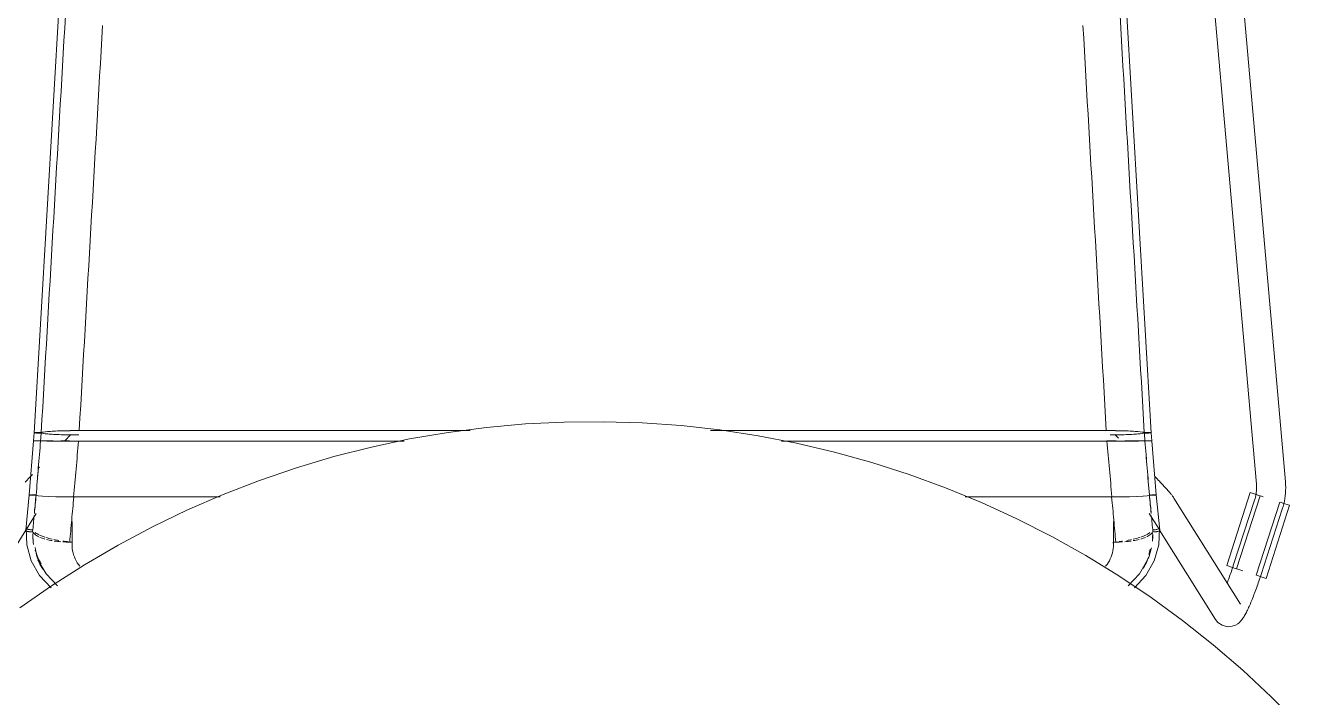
# Model space of a CAD drawing. Header units: millimetres. Extents: x 155927 to 326028, y -36033 to 97293.
# Drawn here: x 212244 to 212767, y 12592 to 12868 of the extents above; entities that cross this region are included whole.
import ezdxf

# ---------------------------------------------------------------- set-up
doc = ezdxf.new("R2010")
doc.units = ezdxf.units.MM
doc.header["$MEASUREMENT"] = 0
doc.layers.add('I-FURN', color=8, linetype='CONTINUOUS', lineweight=9)

msp = doc.modelspace()

# ---------------------------------------------------------------- linework, layer by layer
at = {"layer": 'I-FURN'}
for p, q in [((212761.83, 12680.44), (212722.88, 13123.77)), ((212712.58, 13103.89), (212749.88, 12679.39)), ((212247.88, 12700.57), (212267.16, 13032.48)), ((212706.68, 12700.57), (212687.4, 13032.48)), ((212449.62, 12704.2), (212433.69, 12702.77)), ((212465.6, 12704.99), (212449.62, 12704.2)), ((212481.6, 12705.13), (212465.6, 12704.99)), ((212497.59, 12704.64), (212481.6, 12705.13)), ((212513.55, 12703.51), (212497.59, 12704.64)), ((212529.45, 12701.74), (212513.55, 12703.51)), ((212247.87, 12700.57), (212247.6, 12697.21)), ((212247.94, 12700.6), (212247.88, 12700.57)), ((212247.88, 12700.57), (212247.94, 12700.54)), ((212248.13, 12700.62), (212247.94, 12700.6)), ((212247.94, 12700.54), (212248.13, 12700.51)), ((212248.42, 12700.64), (212248.13, 12700.62)), ((212248.13, 12700.51), (212248.43, 12700.49)), ((212248.8, 12700.66), (212248.42, 12700.64)), ((212248.43, 12700.49), (212248.81, 12700.47)), ((212249.25, 12700.67), (212248.8, 12700.66)), ((212248.81, 12700.47), (212249.26, 12700.46)), ((212249.74, 12700.68), (212249.25, 12700.67)), ((212249.26, 12700.46), (212249.75, 12700.46)), ((212250.24, 12700.68), (212249.74, 12700.68)), ((212249.75, 12700.46), (212250.25, 12700.46)), ((212250.71, 12700.67), (212250.24, 12700.68)), ((212250.25, 12700.46), (212250.72, 12700.47)), ((212251.6, 12700.88), (212250.71, 12700.67)), ((212250.72, 12700.47), (212251.62, 12700.26)), ((212253.35, 12701.07), (212251.6, 12700.88)), ((212251.62, 12700.26), (212253.37, 12700.07)), ((212255.85, 12701.23), (212253.35, 12701.07)), ((212253.37, 12700.07), (212255.87, 12699.9)), ((212258.98, 12701.36), (212255.85, 12701.23)), ((212255.87, 12699.9), (212258.99, 12699.78)), ((212262.54, 12701.43), (212258.98, 12701.36)), ((212258.99, 12699.78), (212262.54, 12699.7)), ((212262.84, 12699.82), (212260.27, 12697.15)), ((212266.33, 12701.46), (212262.54, 12701.43)), ((212262.54, 12699.7), (212266.22, 12699.67)), ((212426.9, 12701.46), (212266.33, 12701.46)), ((212266.33, 12701.46), (212426.9, 12701.46)), ((212402.05, 12698.02), (212386.4, 12694.7)), ((212417.82, 12700.71), (212402.05, 12698.02)), ((212433.69, 12702.77), (212417.82, 12700.71)), ((212688.23, 12701.46), (212525.63, 12701.46)), ((212525.63, 12701.46), (212688.23, 12701.46)), ((212545.27, 12699.34), (212529.45, 12701.74)), ((212560.98, 12696.3), (212545.27, 12699.34)), ((212692.02, 12701.43), (212688.23, 12701.46)), ((212689.77, 12699.68), (212692.02, 12699.7)), ((212693.19, 12698.29), (212691.72, 12699.82)), ((212695.58, 12701.36), (212692.02, 12701.43)), ((212692.02, 12699.7), (212695.57, 12699.78)), ((212695.57, 12699.78), (212698.69, 12699.9)), ((212698.71, 12701.23), (212695.58, 12701.36)), ((212698.69, 12699.9), (212701.19, 12700.07)), ((212701.21, 12701.07), (212698.71, 12701.23)), ((212701.19, 12700.07), (212702.94, 12700.26)), ((212702.96, 12700.88), (212701.21, 12701.07)), ((212702.94, 12700.26), (212703.84, 12700.47)), ((212703.85, 12700.67), (212702.96, 12700.88)), ((212703.84, 12700.47), (212704.31, 12700.46)), ((212704.32, 12700.68), (212703.85, 12700.67)), ((212704.31, 12700.46), (212704.81, 12700.46)), ((212704.82, 12700.68), (212704.32, 12700.68)), ((212704.81, 12700.46), (212705.3, 12700.46)), ((212705.31, 12700.67), (212704.82, 12700.68)), ((212705.3, 12700.46), (212705.75, 12700.47)), ((212705.76, 12700.66), (212705.31, 12700.67)), ((212705.75, 12700.47), (212706.13, 12700.49)), ((212706.14, 12700.64), (212705.76, 12700.66)), ((212706.13, 12700.49), (212706.43, 12700.51)), ((212706.43, 12700.62), (212706.14, 12700.64)), ((212706.62, 12700.6), (212706.43, 12700.62)), ((212706.43, 12700.51), (212706.62, 12700.54)), ((212706.68, 12700.57), (212706.62, 12700.6)), ((212706.62, 12700.54), (212706.68, 12700.57)), ((212706.69, 12700.57), (212706.96, 12697.21)), ((212245.78, 12675.01), (212247.6, 12697.21)), ((212247.67, 12697.21), (212247.6, 12697.21)), ((212247.6, 12697.21), (212247.67, 12697.21)), ((212247.67, 12697.21), (212247.6, 12697.21)), ((212247.6, 12697.21), (212247.67, 12697.21)), ((212247.86, 12697.2), (212247.67, 12697.21)), ((212247.67, 12697.21), (212247.86, 12697.21)), ((212247.86, 12697.21), (212247.67, 12697.21)), ((212247.67, 12697.21), (212247.85, 12697.2)), ((212247.85, 12697.2), (212248.15, 12697.2)), ((212247.86, 12697.21), (212248.15, 12697.21)), ((212248.15, 12697.21), (212247.86, 12697.21)), ((212248.15, 12697.2), (212247.86, 12697.2)), ((212248.15, 12697.21), (212248.54, 12697.22)), ((212248.53, 12697.22), (212248.15, 12697.21)), ((212248.53, 12697.2), (212248.15, 12697.2)), ((212248.15, 12697.2), (212248.53, 12697.2)), ((212248.99, 12697.22), (212248.53, 12697.22)), ((212248.98, 12697.2), (212248.53, 12697.2)), ((212248.53, 12697.2), (212248.98, 12697.2)), ((212248.54, 12697.22), (212248.99, 12697.22)), ((212249.47, 12697.2), (212248.98, 12697.2)), ((212248.98, 12697.2), (212249.47, 12697.2)), ((212248.99, 12697.22), (212249.48, 12697.22)), ((212249.48, 12697.22), (212248.99, 12697.22)), ((212249.97, 12697.2), (212249.47, 12697.2)), ((212249.47, 12697.2), (212249.97, 12697.2)), ((212249.48, 12697.22), (212249.98, 12697.22)), ((212249.97, 12697.22), (212249.48, 12697.22)), ((212250.44, 12697.22), (212249.97, 12697.22)), ((212250.44, 12697.2), (212249.97, 12697.2)), ((212249.97, 12697.2), (212250.44, 12697.2)), ((212249.98, 12697.22), (212250.45, 12697.22)), ((212251.33, 12697.19), (212250.44, 12697.2)), ((212250.44, 12697.2), (212251.32, 12697.19)), ((212251.32, 12697.19), (212253.07, 12697.17)), ((212253.07, 12697.17), (212251.33, 12697.19)), ((212251.34, 12697.23), (212253.1, 12697.24)), ((212253.09, 12697.24), (212251.34, 12697.23)), ((212253.07, 12697.17), (212255.58, 12697.16)), ((212255.57, 12697.16), (212253.08, 12697.17)), ((212255.59, 12697.26), (212253.09, 12697.24)), ((212253.1, 12697.24), (212255.59, 12697.26)), ((212258.71, 12697.15), (212255.58, 12697.16)), ((212255.58, 12697.16), (212258.71, 12697.15)), ((212262.27, 12697.27), (212258.71, 12697.26)), ((212262.28, 12697.15), (212258.71, 12697.15)), ((212258.71, 12697.15), (212262.28, 12697.15)), ((212258.72, 12697.26), (212262.27, 12697.27)), ((212266.06, 12697.15), (212262.28, 12697.15)), ((212262.28, 12697.15), (212266.06, 12697.15)), ((212399.8, 12697.15), (212266.06, 12697.15)), ((212266.06, 12697.15), (212399.8, 12697.15)), ((212386.4, 12694.7), (212370.89, 12690.75)), ((212688.5, 12697.15), (212554.86, 12697.15)), ((212554.86, 12697.15), (212688.5, 12697.15)), ((212576.55, 12692.64), (212560.98, 12696.3)), ((212591.97, 12688.36), (212576.55, 12692.64)), ((212692.28, 12697.15), (212688.5, 12697.15)), ((212688.5, 12697.15), (212692.28, 12697.15)), ((212688.51, 12697.27), (212692.29, 12697.27)), ((212692.29, 12697.27), (212688.51, 12697.27)), ((212695.85, 12697.15), (212692.28, 12697.15)), ((212692.28, 12697.15), (212695.85, 12697.15)), ((212695.84, 12697.26), (212698.97, 12697.26)), ((212698.97, 12697.26), (212695.85, 12697.26)), ((212698.98, 12697.16), (212695.85, 12697.15)), ((212695.85, 12697.15), (212698.98, 12697.16)), ((212698.97, 12697.26), (212701.46, 12697.24)), ((212701.47, 12697.24), (212698.97, 12697.26)), ((212698.98, 12697.16), (212701.49, 12697.17)), ((212701.48, 12697.17), (212698.99, 12697.16)), ((212701.46, 12697.24), (212703.22, 12697.23)), ((212703.22, 12697.23), (212701.47, 12697.24)), ((212703.23, 12697.19), (212701.49, 12697.17)), ((212701.49, 12697.17), (212703.24, 12697.19)), ((212704.12, 12697.2), (212703.23, 12697.19)), ((212703.24, 12697.19), (212704.12, 12697.2)), ((212704.11, 12697.22), (212704.58, 12697.22)), ((212704.59, 12697.22), (212704.12, 12697.22)), ((212704.59, 12697.2), (212704.12, 12697.2)), ((212704.12, 12697.2), (212704.59, 12697.2)), ((212704.58, 12697.22), (212705.08, 12697.22)), ((212705.08, 12697.22), (212704.59, 12697.22)), ((212705.09, 12697.2), (212704.59, 12697.2)), ((212704.59, 12697.2), (212705.09, 12697.2)), ((212705.08, 12697.22), (212705.57, 12697.22)), ((212705.57, 12697.22), (212705.08, 12697.22)), ((212705.58, 12697.2), (212705.09, 12697.2)), ((212705.09, 12697.2), (212705.58, 12697.2)), ((212705.57, 12697.22), (212706.02, 12697.22)), ((212706.03, 12697.22), (212705.57, 12697.22)), ((212706.03, 12697.2), (212705.58, 12697.2)), ((212705.58, 12697.2), (212706.03, 12697.2)), ((212706.02, 12697.22), (212706.41, 12697.21)), ((212706.41, 12697.21), (212706.03, 12697.22)), ((212706.41, 12697.2), (212706.03, 12697.2)), ((212706.03, 12697.2), (212706.41, 12697.2)), ((212706.7, 12697.2), (212706.41, 12697.2)), ((212706.41, 12697.2), (212706.71, 12697.2)), ((212706.89, 12697.21), (212706.96, 12697.21)), ((212706.96, 12697.21), (212706.89, 12697.21)), ((212706.89, 12697.21), (212706.96, 12697.21)), ((212706.96, 12697.21), (212706.89, 12697.21)), ((212708.78, 12675.01), (212706.96, 12697.21)), ((212370.89, 12690.75), (212355.56, 12686.19)), ((212607.2, 12683.47), (212591.97, 12688.36)), ((212245.8, 12682.05), (212246.24, 12682.52)), ((212246.24, 12682.52), (212246.69, 12683)), ((212246.69, 12683), (212247.15, 12683.48)), ((212249.5, 12685.97), (212249.99, 12686.47)), ((212355.56, 12686.19), (212340.42, 12681.02)), ((212622.22, 12677.97), (212607.2, 12683.47)), ((212708.76, 12682.05), (212708.32, 12682.52)), ((212244.13, 12680.25), (212244.53, 12680.69)), ((212244.53, 12680.69), (212244.95, 12681.13)), ((212244.95, 12681.13), (212245.37, 12681.59)), ((212245.37, 12681.59), (212245.8, 12682.05)), ((212340.42, 12681.02), (212325.5, 12675.24)), ((212637.02, 12671.88), (212622.22, 12677.97)), ((212709.19, 12681.59), (212708.76, 12682.05)), ((212709.61, 12681.13), (212709.19, 12681.59)), ((212710.03, 12680.69), (212709.61, 12681.13)), ((212710.43, 12680.25), (212710.03, 12680.69)), ((212710.82, 12679.83), (212710.43, 12680.25)), ((212711.2, 12679.41), (212710.82, 12679.83)), ((212711.57, 12679.01), (212711.2, 12679.41)), ((212711.93, 12678.62), (212711.57, 12679.01)), ((212712.27, 12678.24), (212711.93, 12678.62)), ((212712.6, 12677.88), (212712.27, 12678.24)), ((212712.91, 12677.53), (212712.6, 12677.88)), ((212713.22, 12677.19), (212712.91, 12677.53)), ((212713.5, 12676.87), (212713.22, 12677.19)), ((212749.88, 12679.39), (212749.92, 12678.73)), ((212749.93, 12677.41), (212749.9, 12676.75)), ((212749.92, 12678.73), (212749.94, 12678.07)), ((212749.94, 12678.07), (212749.93, 12677.41)), ((212761.84, 12680.39), (212761.83, 12680.44)), ((212761.91, 12679.25), (212761.84, 12680.39)), ((212761.86, 12675.83), (212761.92, 12676.97)), ((212761.94, 12678.11), (212761.91, 12679.25)), ((212761.92, 12676.97), (212761.94, 12678.11)), ((212244.35, 12660.52), (212245.77, 12675.01)), ((212245.84, 12675.03), (212245.77, 12675.01)), ((212245.77, 12675.01), (212245.84, 12674.98)), ((212245.78, 12675.01), (212245.84, 12675.03)), ((212245.84, 12674.98), (212245.78, 12675.01)), ((212246.02, 12675.06), (212245.84, 12675.03)), ((212245.84, 12675.03), (212246.03, 12675.06)), ((212245.84, 12674.98), (212246.03, 12674.96)), ((212246.32, 12675.08), (212246.02, 12675.06)), ((212246.03, 12675.06), (212246.32, 12675.08)), ((212246.03, 12674.96), (212246.33, 12674.94)), ((212246.33, 12674.94), (212246.03, 12674.96)), ((212246.33, 12674.94), (212246.71, 12674.92)), ((212246.71, 12674.92), (212246.33, 12674.94)), ((212247.15, 12675.11), (212246.7, 12675.1)), ((212246.7, 12675.1), (212247.15, 12675.11)), ((212246.71, 12674.92), (212247.16, 12674.91)), ((212247.17, 12674.91), (212246.71, 12674.92)), ((212247.64, 12675.11), (212247.15, 12675.11)), ((212247.15, 12675.11), (212247.64, 12675.11)), ((212247.16, 12674.91), (212247.65, 12674.9)), ((212247.66, 12674.9), (212247.17, 12674.91)), ((212248.14, 12675.11), (212247.64, 12675.11)), ((212247.64, 12675.11), (212248.14, 12675.11)), ((212247.65, 12674.9), (212248.15, 12674.91)), ((212248.16, 12674.91), (212247.66, 12674.9)), ((212248.61, 12675.1), (212248.14, 12675.11)), ((212248.14, 12675.11), (212248.61, 12675.1)), ((212248.15, 12674.91), (212248.62, 12674.92)), ((212248.63, 12674.92), (212248.16, 12674.91)), ((212248.62, 12674.92), (212249.51, 12674.72)), ((212249.51, 12674.72), (212248.63, 12674.92)), ((212251.23, 12674.55), (212249.51, 12674.72)), ((212249.51, 12674.72), (212251.25, 12674.54)), ((212253.69, 12674.39), (212251.25, 12674.54)), ((212251.25, 12674.54), (212253.73, 12674.39)), ((212256.76, 12674.28), (212253.72, 12674.39)), ((212253.73, 12674.39), (212256.83, 12674.28)), ((212260.27, 12674.21), (212256.82, 12674.28)), ((212256.83, 12674.28), (212260.26, 12674.21)), ((212260.36, 12674.2), (212264.12, 12674.18)), ((212264, 12674.18), (212260.36, 12674.2)), ((212264.12, 12674.18), (212324.24, 12674.18)), ((212324.24, 12674.18), (212264.12, 12674.18)), ((212325.5, 12675.24), (212310.82, 12668.88)), ((212630.32, 12674.18), (212690.44, 12674.18)), ((212690.44, 12674.18), (212630.32, 12674.18)), ((212651.55, 12665.2), (212637.02, 12671.88)), ((212690.44, 12674.18), (212694.2, 12674.2)), ((212694.2, 12674.2), (212690.56, 12674.18)), ((212697.74, 12674.28), (212694.29, 12674.21)), ((212694.3, 12674.21), (212697.73, 12674.28)), ((212697.73, 12674.28), (212700.83, 12674.39)), ((212700.84, 12674.39), (212697.8, 12674.28)), ((212700.83, 12674.39), (212703.31, 12674.54)), ((212703.31, 12674.54), (212700.87, 12674.39)), ((212703.31, 12674.54), (212705.05, 12674.72)), ((212705.05, 12674.72), (212703.33, 12674.55)), ((212705.93, 12674.92), (212705.05, 12674.72)), ((212705.05, 12674.72), (212705.94, 12674.92)), ((212706.4, 12674.91), (212705.93, 12674.92)), ((212705.94, 12674.92), (212706.41, 12674.91)), ((212706.42, 12675.11), (212705.95, 12675.1)), ((212705.95, 12675.1), (212706.42, 12675.11)), ((212706.9, 12674.9), (212706.4, 12674.91)), ((212706.41, 12674.91), (212706.91, 12674.9)), ((212707.39, 12674.91), (212706.9, 12674.9)), ((212706.91, 12674.9), (212707.4, 12674.91)), ((212707.41, 12675.11), (212706.92, 12675.11)), ((212706.92, 12675.11), (212707.41, 12675.11)), ((212707.85, 12674.92), (212707.39, 12674.91)), ((212707.4, 12674.91), (212707.85, 12674.92)), ((212707.86, 12675.1), (212707.41, 12675.11)), ((212707.41, 12675.11), (212707.86, 12675.1)), ((212707.85, 12674.92), (212708.23, 12674.94)), ((212708.23, 12674.94), (212707.85, 12674.92)), ((212708.24, 12675.08), (212707.86, 12675.1)), ((212707.86, 12675.1), (212708.24, 12675.08)), ((212708.23, 12674.94), (212708.53, 12674.96)), ((212708.53, 12674.96), (212708.23, 12674.94)), ((212708.54, 12675.06), (212708.24, 12675.08)), ((212708.24, 12675.08), (212708.53, 12675.06)), ((212708.53, 12675.06), (212708.72, 12675.03)), ((212708.53, 12674.96), (212708.72, 12674.98)), ((212708.72, 12675.03), (212708.54, 12675.06)), ((212708.79, 12675.01), (212708.72, 12675.03)), ((212708.72, 12675.03), (212708.78, 12675.01)), ((212708.78, 12675.01), (212708.72, 12674.98)), ((212708.72, 12674.98), (212708.79, 12675.01)), ((212710.21, 12660.52), (212708.79, 12675.01)), ((212713.78, 12676.56), (212713.5, 12676.87)), ((212714.03, 12676.27), (212713.78, 12676.56)), ((212714.28, 12675.99), (212714.03, 12676.27)), ((212714.51, 12675.72), (212714.28, 12675.99)), ((212714.72, 12675.47), (212714.51, 12675.72)), ((212714.92, 12675.23), (212714.72, 12675.47)), ((212715.11, 12675), (212714.92, 12675.23)), ((212715.29, 12674.77), (212715.11, 12675)), ((212715.47, 12674.55), (212715.29, 12674.77)), ((212715.64, 12674.32), (212715.47, 12674.55)), ((212715.82, 12674.07), (212715.64, 12674.32)), ((212716.04, 12673.74), (212715.82, 12674.07)), ((212743.34, 12630.16), (212716.04, 12673.74)), ((212747.39, 12675.98), (212737.7, 12645.97)), ((212749.13, 12672.83), (212740.42, 12646.02)), ((212741.74, 12644.66), (212751.43, 12674.67)), ((212747.39, 12675.98), (212749.34, 12675.35)), ((212749.14, 12672.86), (212749.13, 12672.83)), ((212749.33, 12673.49), (212749.14, 12672.86)), ((212749.5, 12674.13), (212749.33, 12673.49)), ((212749.34, 12675.35), (212751.31, 12674.71)), ((212749.64, 12674.78), (212749.5, 12674.13)), ((212749.75, 12675.43), (212749.64, 12674.78)), ((212749.84, 12676.09), (212749.75, 12675.43)), ((212759.5, 12672.07), (212749.81, 12642.06)), ((212749.9, 12676.75), (212749.84, 12676.09)), ((212751.53, 12674.64), (212752.69, 12674.26)), ((212759.62, 12672.03), (212761.59, 12671.39)), ((212761.16, 12671.32), (212761.4, 12672.44)), ((212761.4, 12672.44), (212761.6, 12673.56)), ((212761.6, 12673.56), (212761.76, 12674.69)), ((212761.76, 12674.69), (212761.86, 12675.83)), ((212244.65, 12660.92), (212248.69, 12667.37)), ((212310.82, 12668.88), (212296.41, 12661.93)), ((212705.87, 12667.37), (212709.91, 12660.92)), ((212751.83, 12642.31), (212760.54, 12669.12)), ((212763.54, 12670.76), (212753.86, 12640.75)), ((212760.54, 12669.12), (212760.87, 12670.21)), ((212760.87, 12670.21), (212761.16, 12671.32)), ((212761.59, 12671.39), (212763.54, 12670.76)), ((212244.47, 12661.41), (212244.76, 12654.5)), ((212263.41, 12664.14), (212263.41, 12654.38)), ((212296.41, 12661.93), (212282.29, 12654.41)), ((212665.81, 12657.94), (212651.55, 12665.2)), ((212691.15, 12654.38), (212691.15, 12664.14)), ((212710.09, 12661.41), (212709.8, 12654.5)), ((212221.39, 12623.79), (212244.42, 12660.55)), ((212679.77, 12650.12), (212665.81, 12657.94)), ((212710.14, 12660.55), (212733.17, 12623.79)), ((212244.76, 12654.5), (212246.63, 12647.98)), ((212263.47, 12655.63), (212262.42, 12655.63)), ((212282.29, 12654.41), (212268.48, 12646.33)), ((212692.14, 12655.63), (212691.09, 12655.63)), ((212709.8, 12654.5), (212707.93, 12647.98)), ((212246.63, 12647.98), (212250.02, 12641.97)), ((212249.34, 12648.38), (212252.71, 12642.55)), ((212268.48, 12646.33), (212255, 12637.71)), ((212693.4, 12641.75), (212679.77, 12650.12)), ((212705.22, 12648.38), (212701.85, 12642.55)), ((212707.93, 12647.98), (212704.54, 12641.97)), ((212739.65, 12645.34), (212737.7, 12645.97)), ((212740.08, 12645), (212740.31, 12645.69)), ((212740.31, 12645.69), (212740.42, 12646.02)), ((212250.02, 12641.97), (212254.77, 12636.82)), ((212252.71, 12642.55), (212257.39, 12637.64)), ((212706.69, 12632.83), (212693.4, 12641.75)), ((212701.85, 12642.55), (212697.17, 12637.64)), ((212704.54, 12641.97), (212699.79, 12636.82)), ((212738.21, 12639.66), (212738.45, 12640.3)), ((212738.45, 12640.3), (212738.68, 12640.95)), ((212738.68, 12640.95), (212738.92, 12641.6)), ((212738.92, 12641.6), (212739.15, 12642.27)), ((212739.15, 12642.27), (212739.39, 12642.94)), ((212739.39, 12642.94), (212739.62, 12643.62)), ((212739.62, 12643.62), (212739.85, 12644.31)), ((212741.62, 12644.7), (212739.65, 12645.34)), ((212739.85, 12644.31), (212740.08, 12645)), ((212741.84, 12644.63), (212744.32, 12643.83)), ((212751.9, 12641.38), (212749.93, 12642.02)), ((212750.94, 12639.64), (212751.19, 12640.38)), ((212751.19, 12640.38), (212751.44, 12641.11)), ((212751.44, 12641.11), (212751.68, 12641.85)), ((212751.68, 12641.85), (212751.83, 12642.31)), ((212753.86, 12640.75), (212751.9, 12641.38)), ((212255, 12637.71), (212241.88, 12628.56)), ((212737.98, 12639.04), (212738.21, 12639.66)), ((212749.17, 12634.71), (212749.42, 12635.38)), ((212749.42, 12635.38), (212749.68, 12636.07)), ((212749.68, 12636.07), (212749.93, 12636.77)), ((212749.93, 12636.77), (212750.19, 12637.48)), ((212750.19, 12637.48), (212750.44, 12638.19)), ((212750.44, 12638.19), (212750.69, 12638.92)), ((212750.69, 12638.92), (212750.94, 12639.64)), ((212719.61, 12623.4), (212706.69, 12632.83)), ((212747.17, 12629.77), (212747.42, 12630.34)), ((212747.42, 12630.34), (212747.66, 12630.92)), ((212747.66, 12630.92), (212747.91, 12631.51)), ((212747.91, 12631.51), (212748.16, 12632.12)), ((212748.16, 12632.12), (212748.41, 12632.75)), ((212748.41, 12632.75), (212748.66, 12633.39)), ((212748.66, 12633.39), (212748.91, 12634.04)), ((212748.91, 12634.04), (212749.17, 12634.71)), ((212744.35, 12624.32), (212744.6, 12624.7)), ((212744.6, 12624.7), (212744.84, 12625.1)), ((212744.84, 12625.1), (212745.08, 12625.5)), ((212745.08, 12625.5), (212745.31, 12625.91)), ((212745.31, 12625.91), (212745.54, 12626.33)), ((212745.54, 12626.33), (212745.77, 12626.77)), ((212745.77, 12626.77), (212746, 12627.23)), ((212746, 12627.23), (212746.23, 12627.7)), ((212746.23, 12627.7), (212746.46, 12628.19)), ((212746.46, 12628.19), (212746.7, 12628.7)), ((212746.7, 12628.7), (212746.93, 12629.23)), ((212746.93, 12629.23), (212747.17, 12629.77)), ((212732.14, 12613.45), (212719.61, 12623.4)), ((212734.07, 12622.66), (212733.17, 12623.79)), ((212734.07, 12622.66), (212735.8, 12621.44)), ((212735.8, 12621.44), (212738.03, 12620.85)), ((212738.03, 12620.85), (212740, 12621.03)), ((212740, 12621.03), (212741.38, 12621.55)), ((212741.38, 12621.55), (212742.29, 12622.11)), ((212742.29, 12622.11), (212742.92, 12622.63)), ((212742.92, 12622.63), (212743.39, 12623.1)), ((212743.39, 12623.1), (212743.76, 12623.52)), ((212743.76, 12623.52), (212744.07, 12623.93)), ((212744.07, 12623.93), (212744.35, 12624.32)), ((212744.27, 12603.01), (212732.14, 12613.45)), ((212755.96, 12592.1), (212744.27, 12603.01)), ((212767.21, 12580.73), (212755.96, 12592.1))]:
    msp.add_line(p, q, dxfattribs=at)
for points in [[(212270.03, 13032.67), (212266.81, 12977.43), (212260.37, 12866.83), (212253.93, 12756.07), (212250.71, 12700.67)], [(212684.53, 13032.67), (212687.75, 12977.43), (212694.19, 12866.83), (212700.63, 12756.07), (212703.85, 12700.67)], [(212266.33, 12701.46), (212269.52, 12756.99), (212272.72, 12812.52), (212275.92, 12867.95)], [(212678.65, 12867.95), (212681.84, 12812.49), (212685.04, 12756.99), (212688.23, 12701.46)], [(212250.72, 12700.47), (212250.12, 12700.45), (212248.61, 12700.45), (212247.87, 12700.53), (212247.87, 12700.57)], [(212250.44, 12697.2), (212250.48, 12697.78), (212250.57, 12698.93), (212250.66, 12700.09), (212250.71, 12700.67)], [(212250.45, 12697.22), (212250.49, 12697.76), (212250.58, 12698.84), (212250.67, 12699.93), (212250.72, 12700.47)], [(212704.11, 12697.22), (212704.07, 12697.76), (212703.98, 12698.84), (212703.89, 12699.93), (212703.84, 12700.47)], [(212704.12, 12697.2), (212704.08, 12697.78), (212703.99, 12698.93), (212703.9, 12700.09), (212703.85, 12700.67)], [(212250.44, 12697.2), (212250.14, 12693.48), (212249.53, 12686.05), (212248.93, 12678.62), (212248.63, 12674.92)], [(212265.03, 12685.65), (212265.38, 12689.48), (212265.72, 12693.31), (212266.06, 12697.15)], [(212688.5, 12697.15), (212688.84, 12693.31), (212689.18, 12689.48), (212689.53, 12685.65)], [(212704.12, 12697.2), (212704.42, 12693.48), (212705.03, 12686.05), (212705.63, 12678.62), (212705.93, 12674.92)], [(212704.64, 12690.89), (212704.67, 12690.48), (212704.71, 12690.07), (212704.74, 12689.66)], [(212264, 12674.18), (212264.35, 12678), (212264.69, 12681.82), (212265.03, 12685.65)], [(212689.53, 12685.65), (212689.87, 12681.82), (212690.21, 12678), (212690.56, 12674.18)], [(212705.04, 12686.05), (212705.34, 12682.4), (212705.65, 12678.75), (212705.95, 12675.1)], [(212247.9, 12667.38), (212248.14, 12669.87), (212248.38, 12672.39), (212248.62, 12674.92)], [(212247.9, 12668.02), (212248.13, 12670.3), (212248.36, 12672.6), (212248.59, 12674.91)], [(212262.42, 12655.63), (212262.68, 12658.65), (212263.22, 12664.79), (212263.81, 12671.04), (212264.12, 12674.18)], [(212692.14, 12655.63), (212691.88, 12658.65), (212691.34, 12664.79), (212690.75, 12671.04), (212690.44, 12674.18)], [(212706.66, 12667.38), (212706.42, 12669.87), (212706.18, 12672.39), (212705.94, 12674.92)], [(212706.66, 12668.02), (212706.42, 12670.36), (212706.19, 12672.73), (212705.95, 12675.1)], [(212247.19, 12659.96), (212247.4, 12662.12), (212247.61, 12664.31), (212247.82, 12666.51)], [(212707.37, 12659.96), (212707.16, 12662.12), (212706.95, 12664.31), (212706.74, 12666.51)], [(212244.53, 12661.26), (212244.57, 12661.22), (212244.7, 12661.13), (212244.99, 12660.99), (212245.38, 12660.88), (212245.84, 12660.78), (212246.33, 12660.72), (212246.83, 12660.68), (212247.14, 12660.69), (212247.29, 12660.69)], [(212249.74, 12657.79), (212249.04, 12658.12), (212247.9, 12658.82), (212247.33, 12659.57), (212247.19, 12659.96)], [(212247.23, 12659.13), (212247.24, 12658.23), (212247.3, 12657.33), (212247.41, 12656.44)], [(212247.53, 12654.68), (212247.34, 12655.91), (212247.3, 12657.17), (212247.3, 12658.43)], [(212248.2, 12659.61), (212248.61, 12659.28), (212249.13, 12658.96), (212249.77, 12658.65)], [(212250.02, 12658.53), (212250.65, 12658.24), (212251.4, 12657.96), (212252.22, 12657.7)], [(212252.17, 12656.91), (212251.44, 12657.11), (212250.8, 12657.35), (212250.2, 12657.59)], [(212252.64, 12657.54), (212253.44, 12657.29), (212254.32, 12657.06), (212255.24, 12656.84)], [(212255.22, 12656.23), (212254.38, 12656.37), (212253.57, 12656.54), (212252.83, 12656.72)], [(212255.9, 12656.69), (212256.54, 12656.55), (212257.21, 12656.41), (212257.89, 12656.29)], [(212258.71, 12655.79), (212257.81, 12655.87), (212256.92, 12655.97), (212256.07, 12656.09)], [(212259.58, 12656.04), (212260.37, 12655.93), (212261.16, 12655.85), (212261.96, 12655.77)], [(212693.55, 12655.86), (212694.03, 12655.92), (212694.5, 12655.98), (212694.96, 12656.04)], [(212698.49, 12656.09), (212697.64, 12655.97), (212696.77, 12655.85), (212695.86, 12655.79)], [(212696.67, 12656.31), (212697.35, 12656.42), (212698, 12656.55), (212698.66, 12656.69)], [(212699.33, 12656.84), (212700.25, 12657.06), (212701.19, 12657.29), (212702.04, 12657.53)], [(212701.72, 12656.73), (212700.98, 12656.54), (212700.18, 12656.38), (212699.34, 12656.23)], [(212702.37, 12657.69), (212703.18, 12657.95), (212703.99, 12658.24), (212704.54, 12658.53)], [(212704.37, 12657.59), (212703.79, 12657.35), (212703.13, 12657.11), (212702.39, 12656.91)], [(212704.79, 12658.65), (212705.43, 12658.96), (212705.82, 12659.28), (212706.15, 12659.6)], [(212707.37, 12659.96), (212707.23, 12659.57), (212706.66, 12658.82), (212705.52, 12658.12), (212704.83, 12657.79)], [(212707.34, 12658.43), (212707.33, 12657.6), (212707.29, 12656.78), (212707.21, 12655.96)], [(212707.23, 12657.18), (212707.29, 12657.83), (212707.3, 12658.48), (212707.29, 12659.13)], [(212262.42, 12655.63), (212261.47, 12655.63), (212260.55, 12655.67), (212259.64, 12655.72)], [(212263.42, 12654.11), (212263.41, 12654.61), (212263.42, 12655.12), (212263.47, 12655.63)], [(212691.09, 12655.63), (212691.14, 12655.12), (212691.16, 12654.61), (212691.15, 12654.1)], [(212694.93, 12655.72), (212694.02, 12655.67), (212693.09, 12655.63), (212692.14, 12655.63)], [(212705.71, 12650.56), (212705.97, 12651.27), (212706.15, 12652), (212706.28, 12652.73)]]:
    msp.add_open_spline(points, degree=3, dxfattribs=at)
for points, knots in [([(212247.87, 12700.57), (212247.87, 12700.59), (212248.01, 12700.61), (212248.4, 12700.65), (212248.79, 12700.66), (212249.24, 12700.67), (212249.74, 12700.68), (212250.24, 12700.68), (212250.56, 12700.67), (212250.71, 12700.67)], [-0.498493, -0.498493, -0.498493, -0.498493, -0.375, -0.3125, -0.25, -0.1875, -0.125, -0.0625, 0, 0, 0, 0]), ([(212250.71, 12700.67), (212250.99, 12700.81), (212252.37, 12701.02), (212255.73, 12701.24), (212258.9, 12701.37), (212262.5, 12701.44), (212265.05, 12701.46), (212266.33, 12701.46)], [-1, -1, -1, -1, -0.666667, -0.5, -0.333333, -0.166667, 0, 0, 0, 0]), ([(212266.22, 12699.67), (212263.7, 12699.68), (212259.93, 12699.73), (212255.75, 12699.9), (212252.4, 12700.12), (212251.01, 12700.32), (212250.72, 12700.47)], [-0.996036, -0.996036, -0.996036, -0.996036, -0.6666667, -0.5, -0.3333333, 0, 0, 0, 0]), ([(212688.23, 12701.46), (212689.51, 12701.46), (212692.06, 12701.44), (212695.66, 12701.37), (212698.83, 12701.24), (212702.19, 12701.02), (212703.57, 12700.81), (212703.85, 12700.67)], [-1, -1, -1, -1, -0.833333, -0.666667, -0.5, -0.333333, 0, 0, 0, 0]), ([(212703.84, 12700.47), (212703.55, 12700.32), (212702.16, 12700.12), (212698.81, 12699.9), (212695.65, 12699.77), (212692.54, 12699.7), (212690.53, 12699.68), (212689.77, 12699.68)], [-1, -1, -1, -1, -0.6666667, -0.5, -0.3333333, -0.1666667, -0.0664381, -0.0664381, -0.0664381, -0.0664381]), ([(212706.69, 12700.57), (212706.69, 12700.55), (212706.55, 12700.52), (212706.15, 12700.49), (212705.77, 12700.47), (212705.31, 12700.46), (212704.81, 12700.46), (212704.31, 12700.46), (212703.99, 12700.46), (212703.84, 12700.47)], [-0.5, -0.5, -0.5, -0.5, -0.375, -0.3125, -0.25, -0.1875, -0.125, -0.0625, 0, 0, 0, 0]), ([(212703.85, 12700.67), (212704.07, 12700.67), (212704.57, 12700.68), (212705.2, 12700.68), (212705.66, 12700.67), (212706.07, 12700.65), (212706.53, 12700.62), (212706.69, 12700.59), (212706.69, 12700.57)], [-1, -1, -1, -1, -0.90625, -0.8125, -0.765625, -0.71875, -0.625, -0.501507, -0.501507, -0.501507, -0.501507]), ([(212250.44, 12697.22), (212250.14, 12693.53), (212249.7, 12688.19), (212249.25, 12682.86), (212249.12, 12681.21)], [0, 0, 0, 0, 0.5, 0.7233886, 0.7233886, 0.7233886, 0.7233886]), ([(212707.27, 12660.69), (212707.49, 12660.68), (212707.98, 12660.69), (212708.73, 12660.78), (212709.4, 12660.93), (212709.83, 12661.1), (212709.99, 12661.22), (212710.03, 12661.26)], [-1, -1, -1, -1, -0.90625, -0.8125, -0.71875, -0.625, -0.5625, -0.5625, -0.5625, -0.5625]), ([(212247.19, 12659.96), (212247.04, 12659.94), (212246.76, 12659.91), (212246.33, 12659.89), (212245.96, 12659.9), (212245.67, 12659.93), (212245.4, 12659.96), (212245.15, 12660.01), (212244.92, 12660.07), (212244.73, 12660.14), (212244.53, 12660.24), (212244.43, 12660.32), (212244.4, 12660.37)], [0, 0, 0, 0, 0.0555556, 0.1111111, 0.1666667, 0.1944444, 0.2222222, 0.2777778, 0.3055556, 0.3333333, 0.3888889, 0.4444444, 0.4444444, 0.4444444, 0.4444444]), ([(212710.16, 12660.37), (212710.14, 12660.35), (212710.1, 12660.3), (212709.99, 12660.22), (212709.8, 12660.12), (212709.48, 12660.02), (212709.08, 12659.95), (212708.73, 12659.91), (212708.35, 12659.89), (212707.91, 12659.9), (212707.55, 12659.93), (212707.37, 12659.96)], [0.5555556, 0.5555556, 0.5555556, 0.5555556, 0.5833333, 0.6180556, 0.6527778, 0.7222222, 0.7916667, 0.8263889, 0.8611111, 0.9305556, 1, 1, 1, 1]), ([(212251.39, 12644.5), (212250.82, 12645.39), (212249.16, 12648.21), (212248.55, 12651.32), (212248.26, 12653.46)], [0.591443, 0.591443, 0.591443, 0.591443, 0.6666667, 0.8236682, 0.8236682, 0.8236682, 0.8236682]), ([(212248.26, 12652.35), (212248.66, 12651.01), (212249.39, 12649.05), (212250.39, 12647.22), (212250.74, 12646.65)], [0.2297626, 0.2297626, 0.2297626, 0.2297626, 0.3333333, 0.3824546, 0.3824546, 0.3824546, 0.3824546]), ([(212266.58, 12645.73), (212265.81, 12646.64), (212263.88, 12649.64), (212263.25, 12653.24), (212263.47, 12655.63)], [0.5, 0.5, 0.5, 0.5, 0.6666667, 1, 1, 1, 1]), ([(212691.09, 12655.63), (212691.31, 12653.24), (212690.68, 12649.64), (212688.75, 12646.64), (212687.98, 12645.73)], [0, 0, 0, 0, 0.3333333, 0.5, 0.5, 0.5, 0.5]), ([(212706.77, 12653.28), (212706.33, 12651.2), (212705.35, 12648.24), (212703.79, 12645.57), (212703.26, 12644.77)], [-0.8210019, -0.8210019, -0.8210019, -0.8210019, -0.6666667, -0.5975811, -0.5975811, -0.5975811, -0.5975811])]:
    msp.add_open_spline(points, degree=3, knots=knots, dxfattribs=at)

doc.saveas('drawing.dxf')
